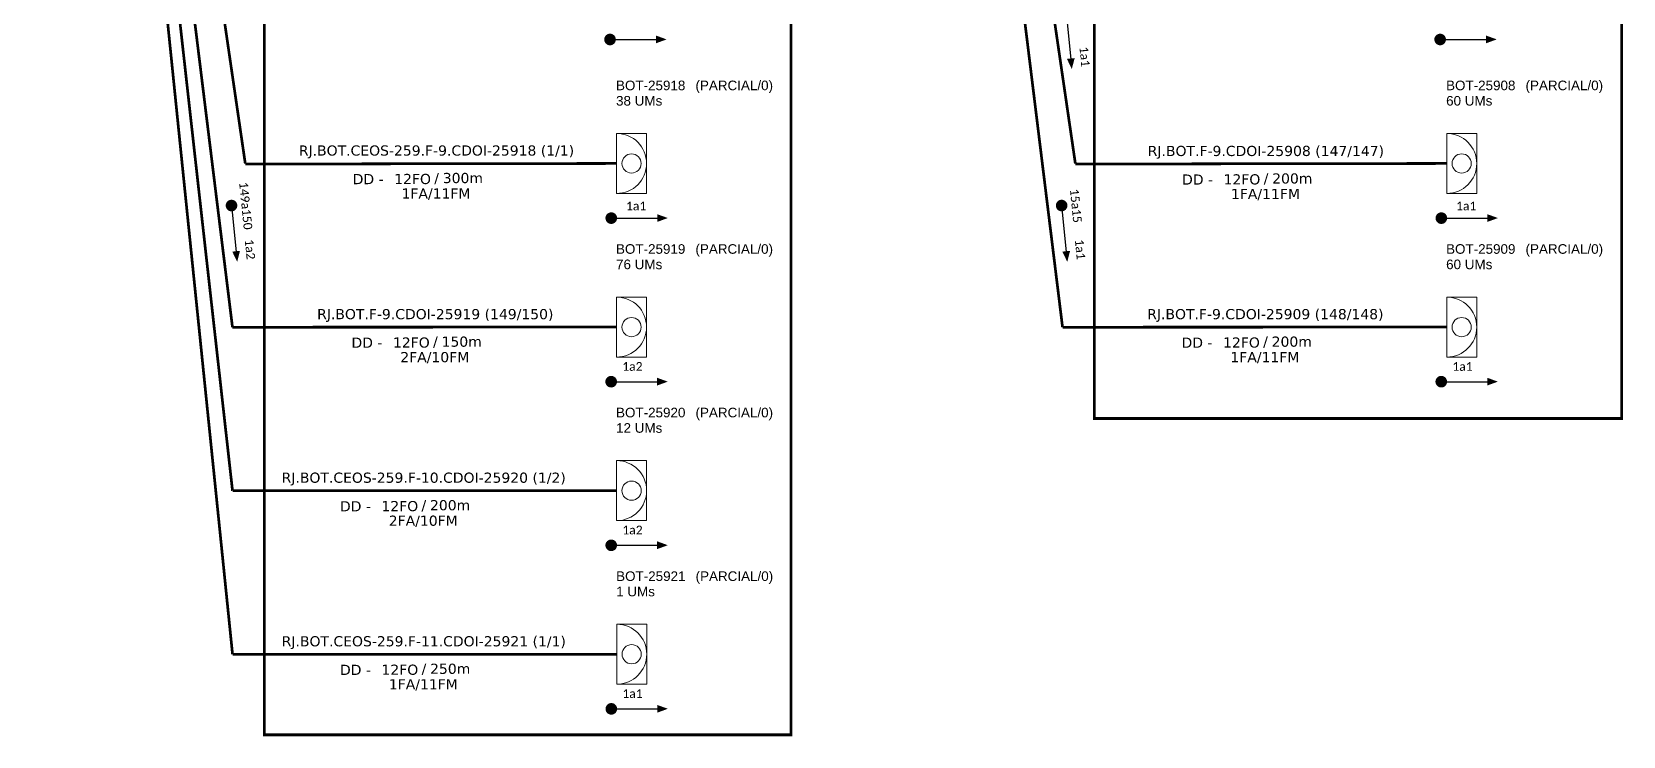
# Model space of a CAD drawing. Header units: millimetres. Extents: x 8454 to 8881, y -2726 to -2079.
# Drawn here: x 8502.3 to 8833.7, y -2725.7 to -2578.9 of the extents above; entities that cross this region are included whole.
import ezdxf
from ezdxf.enums import TextEntityAlignment as Align

# ---------------------------------------------------------------- set-up
doc = ezdxf.new("R2010")
doc.units = ezdxf.units.MM
doc.header["$MEASUREMENT"] = 0
for name, color, linetype, lineweight in [("20.0-LEGENDA DOS CDO'S", 1, 'Continuous', 0), ('20.1-CDO_INTERIOR', 1, 'Continuous', 0), ('40.1-ETIQUETAS', 1, 'Continuous', 20)]:
    doc.layers.add(name, color=color, linetype=linetype, lineweight=lineweight)
for name, color, linetype in [('CAP a instalar', 1, 'Continuous'), ('CD de instalação futura', 8, 'Continuous'), ('SETA', 7, 'Continuous')]:
    doc.layers.add(name, color=color, linetype=linetype)
doc.styles.add('ARIAL', font='arial.ttf')
doc.styles.add('siredit', font='verdana.ttf')
doc.linetypes.add('FENCELINE1', pattern='A,0.25,-0.1,[133,ltypeshp.shx,S=0.1,R=0,X=-0.1,Y=0],-0.1,1', length=1.45)

# ---------------------------------------------------------------- blocks, each defined once
blk = doc.blocks.new('CDOI_INT')
at = {"layer": '20.1-CDO_INTERIOR', "color": 0, "lineweight": 18}
blk.add_lwpolyline([(4.25, -4.25), (4.25, 4.25), (0, 4.25), (0, -4.25)], close=True, dxfattribs=at)
blk.add_circle((2.12, 0), 1.36, dxfattribs=at)
blk.add_arc((0, 0), 4.25, 270, 90, dxfattribs=at)
at = {"layer": "20.0-LEGENDA DOS CDO'S", "color": 0, "style": 'ARIAL'}
for tag, p in [('CDO_N', (-0.08, 10.38)), ('SPLITER_1', (21.18, 10.38)), ('SURVEY', (-0.08, 8.2)), ('SPLITER_2', (21.19, 8.68)), ('SAP', (-0.08, 6.23)), ('1:XX', (5.94, -2.22)), ('UMS', (5.94, -4.24))]:
    blk.add_attdef(tag, p, '', height=1.36, dxfattribs=at)
blk.add_attdef('FIBRAS_UTILIZADAS', text='', height=1.36, dxfattribs=at).set_placement((15.34, 10.38), align=Align.CENTER)
blk = doc.blocks.new('ETIQUETA_RS5F')
at = {"layer": '40.1-ETIQUETAS', "color": 0, "style": 'siredit'}
blk.add_text('/', height=1.5, dxfattribs=at).set_placement((1.55, -1.95), align=Align.MIDDLE_RIGHT)
for tag, p in [('ETIQUETA_R_PRIMARIA', (1.18, 4.1)), ('ETIQUETA_R_SECUNDARIA', (1.18, 2.1)), ('F_ATIVAS/F_MORTAS', (1.11, -4.24))]:
    blk.add_attdef(tag, text='', height=1.5, dxfattribs=at).set_placement(p, align=Align.MIDDLE_CENTER)
for tag, p in [('TIPO_CABO', (-6.62, -2.12)), ('CAP_CABO', (0.37, -2.09))]:
    blk.add_attdef(tag, text='', height=1.5, dxfattribs=at).set_placement(p, align=Align.MIDDLE_RIGHT)
blk.add_attdef('METROS', text='', height=1.5, dxfattribs=at).set_placement((2.11, -1.95), align=Align.MIDDLE_LEFT)
for tag, p in [('FUSÃO_1', (0.82, -8.39)), ('FUSÃO_2', (0.82, -10.6)), ('FUSÃO_3', (0.82, -12.93)), ('FUSÃO_4', (0.82, -15.14)), ('FUSÃO_5', (0.82, -17.16))]:
    blk.add_attdef(tag, text='', height=1.5, dxfattribs=at).set_placement(p, align=Align.CENTER)

msp = doc.modelspace()

# ---------------------------------------------------------------- linework, layer by layer
at = {"color": 3, "const_width": 0.6}
for points in [[(8550.75, -2322.58), (8660.41, -2322.58), (8660.41, -2725.38), (8550.75, -2725.38)], [(8723.59, -2322.58), (8833.39, -2322.58), (8833.39, -2659.49), (8723.59, -2659.49)]]:
    msp.add_lwpolyline(points, close=True, dxfattribs=at)
at = {"const_width": 1.21}
for points in [[(8622.13, -2580.52, 1), (8623.34, -2580.52, 1)], [(8794.98, -2580.52, 1), (8796.19, -2580.52, 1)], [(8543.86, -2614.52, 1), (8543.98, -2615.72, 1)], [(8716.71, -2614.52, 1), (8716.83, -2615.72, 1)], [(8622.39, -2617.74, 1), (8623.6, -2617.74, 1)], [(8795.23, -2617.74, 1), (8796.44, -2617.74, 1)], [(8622.37, -2651.82, 1), (8623.58, -2651.82, 1)], [(8795.21, -2651.82, 1), (8796.42, -2651.82, 1)], [(8622.38, -2685.91, 1), (8623.59, -2685.91, 1)], [(8622.4, -2719.99, 1), (8623.61, -2719.99, 1)]]:
    msp.add_lwpolyline(points, format="xyb", close=True, dxfattribs=at)
at = {"layer": 'CAP a instalar', "color": 8, "ltscale": 7, "const_width": 0.565}
for points in [[(8546.79, -2606.39), (8502.62, -2304.29)], [(8544.12, -2640.47), (8502.62, -2304.29)], [(8544.13, -2674.55), (8502.62, -2304.29)], [(8544.14, -2708.64), (8502.62, -2304.29)], [(8719.63, -2606.39), (8675.47, -2304.29)], [(8716.96, -2640.47), (8675.47, -2304.29)], [(8546.79, -2606.47), (8624.1, -2606.35)], [(8719.64, -2606.47), (8796.95, -2606.35)], [(8544.12, -2640.47), (8624.1, -2640.44)], [(8716.96, -2640.47), (8796.95, -2640.44)], [(8544.13, -2674.55), (8624.11, -2674.52)], [(8544.14, -2708.64), (8624.13, -2708.6)]]:
    msp.add_lwpolyline(points, dxfattribs=at)
at = {"layer": 'SETA'}
for points in [[(8717.71, -2574.96), (8718.74, -2585.31)], [(8622.74, -2580.52), (8633.14, -2580.52)], [(8795.58, -2580.52), (8805.99, -2580.52)], [(8543.92, -2615.12), (8544.95, -2625.47)], [(8716.77, -2615.12), (8717.79, -2625.47)], [(8622.99, -2617.74), (8633.39, -2617.74)], [(8795.84, -2617.74), (8806.24, -2617.74)], [(8622.97, -2651.82), (8633.37, -2651.82)], [(8795.82, -2651.82), (8806.22, -2651.82)], [(8622.99, -2685.91), (8633.39, -2685.91)], [(8623, -2719.99), (8633.4, -2719.99)]]:
    msp.add_lwpolyline(points, dxfattribs=at)
for points in [[(8632.31, -2579.7), (8634.52, -2580.5), (8632.31, -2581.31)], [(8805.15, -2579.7), (8807.37, -2580.5), (8805.15, -2581.31)], [(8719.48, -2584.4), (8718.89, -2586.68), (8717.87, -2584.56)], [(8632.56, -2616.92), (8634.77, -2617.72), (8632.56, -2618.53)], [(8805.4, -2616.92), (8807.62, -2617.72), (8805.4, -2618.53)], [(8545.68, -2624.56), (8545.1, -2626.84), (8544.08, -2624.72)], [(8718.53, -2624.56), (8717.94, -2626.84), (8716.92, -2624.72)], [(8632.54, -2651), (8634.76, -2651.81), (8632.54, -2652.62)], [(8805.39, -2651), (8807.6, -2651.81), (8805.39, -2652.62)], [(8632.55, -2685.08), (8634.77, -2685.89), (8632.55, -2686.7)], [(8632.57, -2719.17), (8634.78, -2719.97), (8632.57, -2720.78)]]:
    msp.add_solid(points, dxfattribs=at)

# ---------------------------------------------------------------- block references
at = {"layer": 'CAP a instalar', "color": 8, "linetype": 'FENCELINE1', "ltscale": 7}
ref = msp.add_blockref('ETIQUETA_RS5F', (8584.93, -2606.62), dxfattribs=dict(at, xscale=1.411343981848631, yscale=1.411343981849711, zscale=1.411343981849999))
ref.add_attrib('ETIQUETA_R_SECUNDARIA', 'RJ.BOT.CEOS-259.F-9.CDOI-25918 (1/1)', dxfattribs={"layer": '40.1-ETIQUETAS', "color": 0, "height": 2.117, "style": 'siredit'}).set_placement((8586.6, -2603.65), align=Align.MIDDLE_CENTER)
ref.add_attrib('TIPO_CABO', 'DD -', dxfattribs={"layer": '40.1-ETIQUETAS', "color": 0, "height": 2.117, "style": 'siredit'}).set_placement((8575.59, -2609.61), align=Align.MIDDLE_RIGHT)
ref.add_attrib('CAP_CABO', '12FO', dxfattribs={"layer": '40.1-ETIQUETAS', "color": 0, "height": 2.117, "style": 'siredit'}).set_placement((8585.45, -2609.58), align=Align.MIDDLE_RIGHT)
ref.add_attrib('METROS', '300m', dxfattribs={"layer": '40.1-ETIQUETAS', "color": 0, "height": 2.117, "style": 'siredit'}).set_placement((8587.91, -2609.38), align=Align.MIDDLE_LEFT)
ref.add_attrib('F_ATIVAS/F_MORTAS', '1FA/11FM', dxfattribs={"layer": '40.1-ETIQUETAS', "color": 0, "height": 2.117, "style": 'siredit'}).set_placement((8586.5, -2612.61), align=Align.MIDDLE_CENTER)
ref = msp.add_blockref('ETIQUETA_RS5F', (8757.63, -2606.71), dxfattribs=dict(at, xscale=1.411343981848631, yscale=1.411343981849711, zscale=1.411343981849999))
ref.add_attrib('ETIQUETA_R_SECUNDARIA', 'RJ.BOT.F-9.CDOI-25908 (147/147)', dxfattribs={"layer": '40.1-ETIQUETAS', "color": 0, "height": 2.117, "style": 'siredit'}).set_placement((8759.3, -2603.74), align=Align.MIDDLE_CENTER)
ref.add_attrib('TIPO_CABO', 'DD -', dxfattribs={"layer": '40.1-ETIQUETAS', "color": 0, "height": 2.117, "style": 'siredit'}).set_placement((8748.29, -2609.7), align=Align.MIDDLE_RIGHT)
ref.add_attrib('CAP_CABO', '12FO', dxfattribs={"layer": '40.1-ETIQUETAS', "color": 0, "height": 2.117, "style": 'siredit'}).set_placement((8758.14, -2609.66), align=Align.MIDDLE_RIGHT)
ref.add_attrib('METROS', '200m', dxfattribs={"layer": '40.1-ETIQUETAS', "color": 0, "height": 2.117, "style": 'siredit'}).set_placement((8760.61, -2609.47), align=Align.MIDDLE_LEFT)
ref.add_attrib('F_ATIVAS/F_MORTAS', '1FA/11FM', dxfattribs={"layer": '40.1-ETIQUETAS', "color": 0, "height": 2.117, "style": 'siredit'}).set_placement((8759.2, -2612.7), align=Align.MIDDLE_CENTER)
ref = msp.add_blockref('ETIQUETA_RS5F', (8584.68, -2640.71), dxfattribs=dict(at, xscale=1.411343981848631, yscale=1.411343981849711, zscale=1.411343981849999))
ref.add_attrib('ETIQUETA_R_SECUNDARIA', 'RJ.BOT.F-9.CDOI-25919 (149/150)', dxfattribs={"layer": '40.1-ETIQUETAS', "color": 0, "height": 2.117, "style": 'siredit'}).set_placement((8586.35, -2637.74), align=Align.MIDDLE_CENTER)
ref.add_attrib('TIPO_CABO', 'DD -', dxfattribs={"layer": '40.1-ETIQUETAS', "color": 0, "height": 2.117, "style": 'siredit'}).set_placement((8575.34, -2643.69), align=Align.MIDDLE_RIGHT)
ref.add_attrib('CAP_CABO', '12FO', dxfattribs={"layer": '40.1-ETIQUETAS', "color": 0, "height": 2.117, "style": 'siredit'}).set_placement((8585.19, -2643.66), align=Align.MIDDLE_RIGHT)
ref.add_attrib('METROS', '150m', dxfattribs={"layer": '40.1-ETIQUETAS', "color": 0, "height": 2.117, "style": 'siredit'}).set_placement((8587.66, -2643.47), align=Align.MIDDLE_LEFT)
ref.add_attrib('F_ATIVAS/F_MORTAS', '2FA/10FM', dxfattribs={"layer": '40.1-ETIQUETAS', "color": 0, "height": 2.117, "style": 'siredit'}).set_placement((8586.24, -2646.7), align=Align.MIDDLE_CENTER)
ref = msp.add_blockref('ETIQUETA_RS5F', (8757.52, -2640.71), dxfattribs=dict(at, xscale=1.411343981848631, yscale=1.411343981849711, zscale=1.411343981849999))
ref.add_attrib('ETIQUETA_R_SECUNDARIA', 'RJ.BOT.F-9.CDOI-25909 (148/148)', dxfattribs={"layer": '40.1-ETIQUETAS', "color": 0, "height": 2.117, "style": 'siredit'}).set_placement((8759.19, -2637.74), align=Align.MIDDLE_CENTER)
ref.add_attrib('TIPO_CABO', 'DD -', dxfattribs={"layer": '40.1-ETIQUETAS', "color": 0, "height": 2.117, "style": 'siredit'}).set_placement((8748.18, -2643.69), align=Align.MIDDLE_RIGHT)
ref.add_attrib('CAP_CABO', '12FO', dxfattribs={"layer": '40.1-ETIQUETAS', "color": 0, "height": 2.117, "style": 'siredit'}).set_placement((8758.04, -2643.66), align=Align.MIDDLE_RIGHT)
ref.add_attrib('METROS', '200m', dxfattribs={"layer": '40.1-ETIQUETAS', "color": 0, "height": 2.117, "style": 'siredit'}).set_placement((8760.5, -2643.47), align=Align.MIDDLE_LEFT)
ref.add_attrib('F_ATIVAS/F_MORTAS', '1FA/11FM', dxfattribs={"layer": '40.1-ETIQUETAS', "color": 0, "height": 2.117, "style": 'siredit'}).set_placement((8759.09, -2646.7), align=Align.MIDDLE_CENTER)
ref = msp.add_blockref('ETIQUETA_RS5F', (8582.27, -2674.79), dxfattribs=dict(at, xscale=1.411343981848631, yscale=1.411343981849711, zscale=1.411343981849999))
ref.add_attrib('ETIQUETA_R_SECUNDARIA', 'RJ.BOT.CEOS-259.F-10.CDOI-25920 (1/2)', dxfattribs={"layer": '40.1-ETIQUETAS', "color": 0, "height": 2.117, "style": 'siredit'}).set_placement((8583.94, -2671.82), align=Align.MIDDLE_CENTER)
ref.add_attrib('TIPO_CABO', 'DD -', dxfattribs={"layer": '40.1-ETIQUETAS', "color": 0, "height": 2.117, "style": 'siredit'}).set_placement((8572.94, -2677.78), align=Align.MIDDLE_RIGHT)
ref.add_attrib('CAP_CABO', '12FO', dxfattribs={"layer": '40.1-ETIQUETAS', "color": 0, "height": 2.117, "style": 'siredit'}).set_placement((8582.79, -2677.74), align=Align.MIDDLE_RIGHT)
ref.add_attrib('METROS', '200m', dxfattribs={"layer": '40.1-ETIQUETAS', "color": 0, "height": 2.117, "style": 'siredit'}).set_placement((8585.25, -2677.55), align=Align.MIDDLE_LEFT)
ref.add_attrib('F_ATIVAS/F_MORTAS', '2FA/10FM', dxfattribs={"layer": '40.1-ETIQUETAS', "color": 0, "height": 2.117, "style": 'siredit'}).set_placement((8583.84, -2680.78), align=Align.MIDDLE_CENTER)
ref = msp.add_blockref('ETIQUETA_RS5F', (8582.29, -2708.87), dxfattribs=dict(at, xscale=1.411343981848631, yscale=1.411343981849711, zscale=1.411343981849999))
ref.add_attrib('ETIQUETA_R_SECUNDARIA', 'RJ.BOT.CEOS-259.F-11.CDOI-25921 (1/1)', dxfattribs={"layer": '40.1-ETIQUETAS', "color": 0, "height": 2.117, "style": 'siredit'}).set_placement((8583.96, -2705.9), align=Align.MIDDLE_CENTER)
ref.add_attrib('TIPO_CABO', 'DD -', dxfattribs={"layer": '40.1-ETIQUETAS', "color": 0, "height": 2.117, "style": 'siredit'}).set_placement((8572.95, -2711.86), align=Align.MIDDLE_RIGHT)
ref.add_attrib('CAP_CABO', '12FO', dxfattribs={"layer": '40.1-ETIQUETAS', "color": 0, "height": 2.117, "style": 'siredit'}).set_placement((8582.8, -2711.83), align=Align.MIDDLE_RIGHT)
ref.add_attrib('METROS', '250m', dxfattribs={"layer": '40.1-ETIQUETAS', "color": 0, "height": 2.117, "style": 'siredit'}).set_placement((8585.27, -2711.63), align=Align.MIDDLE_LEFT)
ref.add_attrib('F_ATIVAS/F_MORTAS', '1FA/11FM', dxfattribs={"layer": '40.1-ETIQUETAS', "color": 0, "height": 2.117, "style": 'siredit'}).set_placement((8583.86, -2714.86), align=Align.MIDDLE_CENTER)
at = {"layer": 'CD de instalação futura', "color": 8, "ltscale": 11}
ref = msp.add_blockref('CDOI_INT', (8624.1, -2606.35), dxfattribs=dict(at, xscale=1.470653668531895, yscale=1.470653668531895, zscale=1.470653668531895))
ref.add_attrib('CDO_N', 'BOT-25918', (8623.98, -2591.09), dxfattribs={"layer": "20.0-LEGENDA DOS CDO'S", "color": 0, "height": 2, "style": 'ARIAL'})
ref.add_attrib('FIBRAS_UTILIZADAS', '     (PARCIAL/0)', dxfattribs={"layer": "20.0-LEGENDA DOS CDO'S", "color": 0, "height": 2.0005, "style": 'ARIAL'}).set_placement((8646.66, -2591.09), align=Align.CENTER)
ref.add_attrib('SURVEY', '38 UMs', (8623.99, -2594.29), dxfattribs={"layer": "20.0-LEGENDA DOS CDO'S", "color": 0, "height": 2, "style": 'ARIAL'})
ref = msp.add_blockref('CDOI_INT', (8796.95, -2606.35), dxfattribs=dict(at, xscale=1.470653668531895, yscale=1.470653668531895, zscale=1.470653668531895))
ref.add_attrib('CDO_N', 'BOT-25908', (8796.82, -2591.09), dxfattribs={"layer": "20.0-LEGENDA DOS CDO'S", "color": 0, "height": 2, "style": 'ARIAL'})
ref.add_attrib('FIBRAS_UTILIZADAS', '     (PARCIAL/0)', dxfattribs={"layer": "20.0-LEGENDA DOS CDO'S", "color": 0, "height": 2.0005, "style": 'ARIAL'}).set_placement((8819.5, -2591.09), align=Align.CENTER)
ref.add_attrib('SURVEY', '60 UMs', (8796.83, -2594.29), dxfattribs={"layer": "20.0-LEGENDA DOS CDO'S", "color": 0, "height": 2, "style": 'ARIAL'})
ref = msp.add_blockref('CDOI_INT', (8624.1, -2640.44), dxfattribs=dict(at, xscale=1.470653668531895, yscale=1.470653668531895, zscale=1.470653668531895))
ref.add_attrib('CDO_N', 'BOT-25919', (8623.98, -2625.17), dxfattribs={"layer": "20.0-LEGENDA DOS CDO'S", "color": 0, "height": 2, "style": 'ARIAL'})
ref.add_attrib('FIBRAS_UTILIZADAS', '     (PARCIAL/0)', dxfattribs={"layer": "20.0-LEGENDA DOS CDO'S", "color": 0, "height": 2.0005, "style": 'ARIAL'}).set_placement((8646.66, -2625.17), align=Align.CENTER)
ref.add_attrib('SURVEY', '76 UMs', (8623.99, -2628.38), dxfattribs={"layer": "20.0-LEGENDA DOS CDO'S", "color": 0, "height": 2, "style": 'ARIAL'})
ref = msp.add_blockref('CDOI_INT', (8796.95, -2640.44), dxfattribs=dict(at, xscale=1.470653668531895, yscale=1.470653668531895, zscale=1.470653668531895))
ref.add_attrib('CDO_N', 'BOT-25909', (8796.82, -2625.17), dxfattribs={"layer": "20.0-LEGENDA DOS CDO'S", "color": 0, "height": 2, "style": 'ARIAL'})
ref.add_attrib('FIBRAS_UTILIZADAS', '     (PARCIAL/0)', dxfattribs={"layer": "20.0-LEGENDA DOS CDO'S", "color": 0, "height": 2.0005, "style": 'ARIAL'}).set_placement((8819.5, -2625.17), align=Align.CENTER)
ref.add_attrib('SURVEY', '60 UMs', (8796.83, -2628.38), dxfattribs={"layer": "20.0-LEGENDA DOS CDO'S", "color": 0, "height": 2, "style": 'ARIAL'})
ref = msp.add_blockref('CDOI_INT', (8624.11, -2674.52), dxfattribs=dict(at, xscale=1.470653668531895, yscale=1.470653668531895, zscale=1.470653668531895))
ref.add_attrib('CDO_N', 'BOT-25920', (8623.99, -2659.25), dxfattribs={"layer": "20.0-LEGENDA DOS CDO'S", "color": 0, "height": 2, "style": 'ARIAL'})
ref.add_attrib('FIBRAS_UTILIZADAS', '     (PARCIAL/0)', dxfattribs={"layer": "20.0-LEGENDA DOS CDO'S", "color": 0, "height": 2.0005, "style": 'ARIAL'}).set_placement((8646.67, -2659.25), align=Align.CENTER)
ref.add_attrib('SURVEY', '12 UMs', (8624, -2662.46), dxfattribs={"layer": "20.0-LEGENDA DOS CDO'S", "color": 0, "height": 2, "style": 'ARIAL'})
ref = msp.add_blockref('CDOI_INT', (8624.13, -2708.6), dxfattribs=dict(at, xscale=1.470653668531895, yscale=1.470653668531895, zscale=1.470653668531895))
ref.add_attrib('CDO_N', 'BOT-25921', (8624.01, -2693.34), dxfattribs={"layer": "20.0-LEGENDA DOS CDO'S", "color": 0, "height": 2, "style": 'ARIAL'})
ref.add_attrib('FIBRAS_UTILIZADAS', '     (PARCIAL/0)', dxfattribs={"layer": "20.0-LEGENDA DOS CDO'S", "color": 0, "height": 2.0005, "style": 'ARIAL'}).set_placement((8646.69, -2693.34), align=Align.CENTER)
ref.add_attrib('SURVEY', '1 UMs', (8624.01, -2696.54), dxfattribs={"layer": "20.0-LEGENDA DOS CDO'S", "color": 0, "height": 2, "style": 'ARIAL'})

# ---------------------------------------------------------------- texts
at = {"char_height": 1.815, "width": 30.6841, "attachment_point": 5, "rotation": 275.662}
for s, insert in [('{\\fCalibri|b0|i0|c0|p34;\\C7;1a1}', (8721.57, -2584.1)), ('{\\fCalibri|b0|i0|c0|p34;\\C7;149a150}', (8546.89, -2615.17)), ('{\\fCalibri|b0|i0|c0|p34;\\C7;15a15}', (8719.74, -2615.17)), ('{\\fCalibri|b0|i0|c0|p34;\\C7;1a2}', (8547.77, -2624.26)), ('{\\fCalibri|b0|i0|c0|p34;\\C7;1a1}', (8720.62, -2624.26))]:
    msp.add_mtext(s, dxfattribs=dict(at, insert=insert))
at = {"char_height": 1.815, "width": 30.6841, "attachment_point": 5}
for s, insert in [('{\\fCalibri|b0|i0|c0|p34;\\C7;1a1}', (8628.17, -2615.21)), ('{\\fCalibri|b0|i0|c0|p34;\\C7;1a1}', (8801.01, -2615.21)), ('{\\fCalibri|b0|i0|c0|p34;\\C7;1a2}', (8627.39, -2648.65)), ('{\\fCalibri|b0|i0|c0|p34;\\C7;1a1}', (8800.24, -2648.65)), ('{\\fCalibri|b0|i0|c0|p34;\\C7;1a2}', (8627.41, -2682.73)), ('{\\fCalibri|b0|i0|c0|p34;\\C7;1a1}', (8627.42, -2716.81))]:
    msp.add_mtext(s, dxfattribs=dict(at, insert=insert))

doc.saveas('drawing.dxf')
